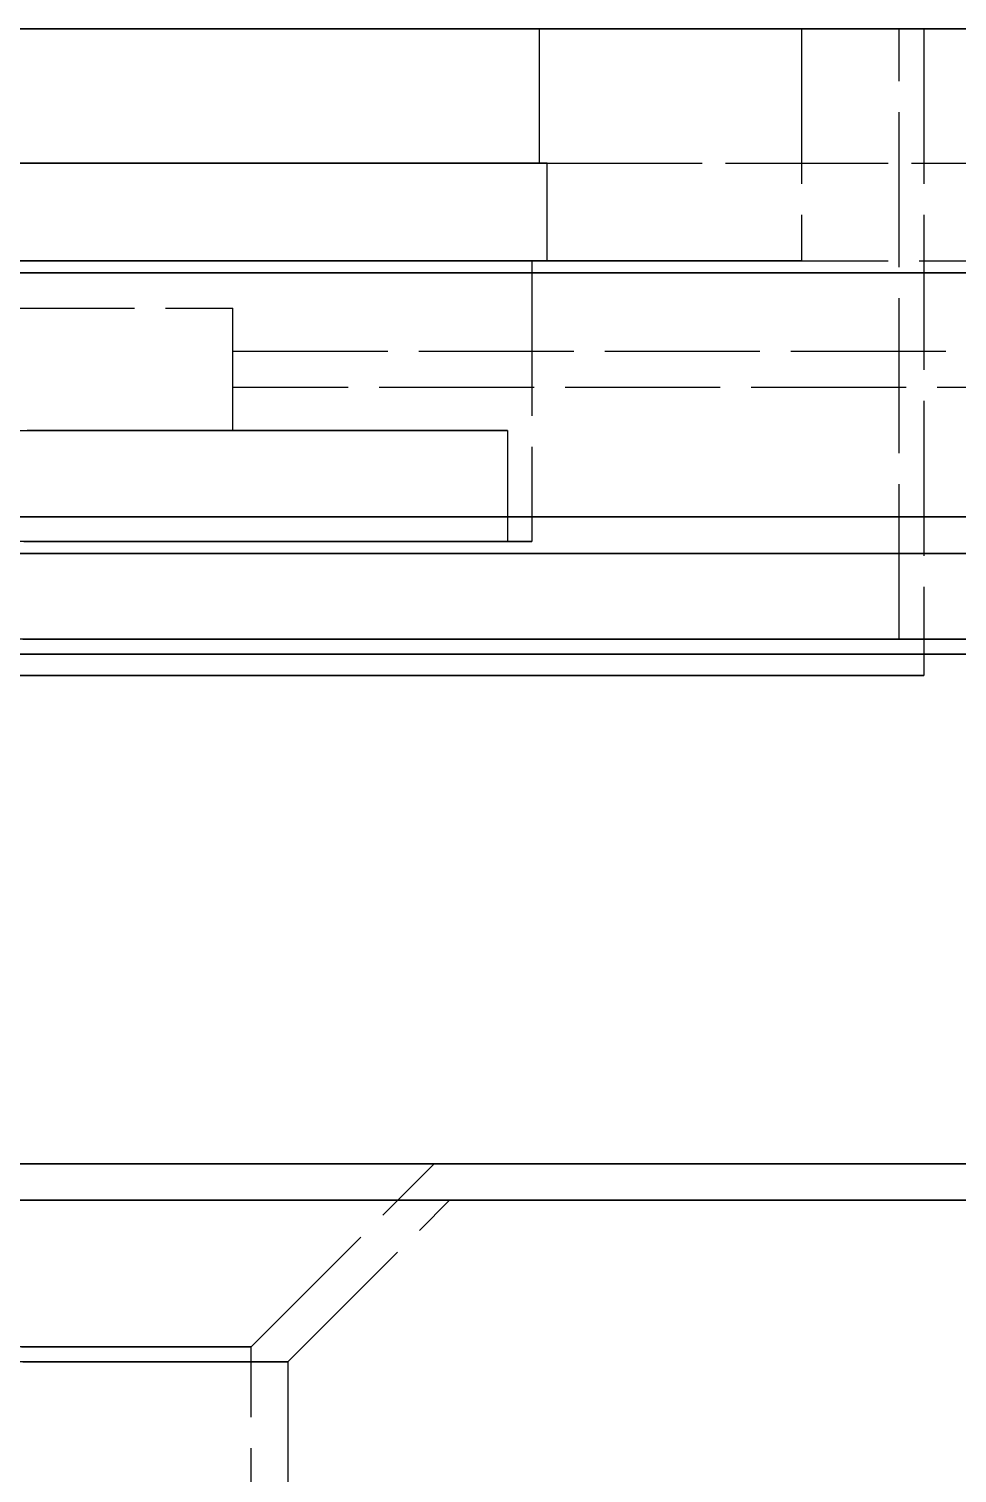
# Model space of a CAD drawing. Header units: millimetres. Extents: x -9 to 243, y -53 to 196.
# Drawn here: x 162.68 to 170.28, y 24.76 to 36.6 of the extents above; entities that cross this region are included whole.
import ezdxf

# ---------------------------------------------------------------- set-up
doc = ezdxf.new("R2010")
doc.units = ezdxf.units.MM
doc.linetypes.add('DASHED', pattern=[1.524, 1.27, -0.254])
doc.layers.add('HIDDEN', color=8, linetype='DASHED')
doc.layers.add('VISIBLE', color=7, linetype='CONTINUOUS')

msp = doc.modelspace()

# ---------------------------------------------------------------- linework, layer by layer
at = {"layer": 'HIDDEN'}
for points in [[(169.81, 36.6), (169.46206, 36.6), (169.11413, 36.6), (168.76619, 36.6), (168.41825, 36.6), (168.07032, 36.6), (167.72238, 36.6), (167.37444, 36.6), (167.02651, 36.6), (166.67857, 36.6), (166.33063, 36.6), (165.9827, 36.6), (165.63476, 36.6), (165.28683, 36.6), (164.93889, 36.6), (164.59095, 36.6), (164.24302, 36.6), (163.89508, 36.6), (163.54714, 36.6), (163.19921, 36.6), (162.85127, 36.6), (162.50333, 36.6)], [(170.51667, 36.6), (169.85, 36.6), (169.18333, 36.6), (168.51667, 36.6), (167.85, 36.6), (167.18333, 36.6), (166.51667, 36.6), (165.85, 36.6), (165.18333, 36.6), (164.51667, 36.6), (163.85, 36.6), (163.18333, 36.6), (162.51667, 36.6)], [(162.55921, 36.6), (162.72048, 36.6), (162.88175, 36.6), (163.04302, 36.6), (163.20429, 36.6), (163.36556, 36.6), (163.52683, 36.6), (163.6881, 36.6), (163.84937, 36.6), (164.01063, 36.6), (164.1719, 36.6), (164.33317, 36.6), (164.49444, 36.6), (164.65571, 36.6), (164.81698, 36.6), (164.97825, 36.6), (165.13952, 36.6), (165.30079, 36.6), (165.46206, 36.6), (165.62333, 36.6), (165.7846, 36.6), (165.94587, 36.6), (166.10714, 36.6), (166.26841, 36.6), (166.42968, 36.6), (166.59095, 36.6), (166.75222, 36.6), (166.91349, 36.6), (167.07476, 36.6), (167.23603, 36.6), (167.3973, 36.6), (167.55857, 36.6), (167.71984, 36.6), (167.88111, 36.6), (168.04238, 36.6), (168.20365, 36.6), (168.36492, 36.6), (168.52619, 36.6), (168.68746, 36.6), (168.84873, 36.6), (169.01, 36.6)], [(169.01, 36.6), (168.68746, 36.6), (168.36492, 36.6), (168.04238, 36.6), (167.71984, 36.6), (167.3973, 36.6), (167.07476, 36.6), (166.75222, 36.6), (166.42968, 36.6), (166.10714, 36.6), (165.7846, 36.6), (165.46206, 36.6), (165.13952, 36.6), (164.81698, 36.6), (164.49444, 36.6), (164.1719, 36.6), (163.84937, 36.6), (163.52683, 36.6), (163.20429, 36.6), (162.88175, 36.6), (162.55921, 36.6)], [(162.57, 36.6), (162.74714, 36.6), (162.92429, 36.6), (163.10143, 36.6), (163.27857, 36.6), (163.45571, 36.6), (163.63286, 36.6), (163.81, 36.6), (163.98714, 36.6), (164.16429, 36.6), (164.34143, 36.6), (164.51857, 36.6), (164.69571, 36.6), (164.87286, 36.6), (165.05, 36.6), (165.22714, 36.6), (165.40429, 36.6), (165.58143, 36.6), (165.75857, 36.6), (165.93571, 36.6), (166.11286, 36.6), (166.29, 36.6), (166.46714, 36.6), (166.64429, 36.6), (166.82143, 36.6), (166.99857, 36.6), (167.17571, 36.6), (167.35286, 36.6), (167.53, 36.6), (167.70714, 36.6), (167.88429, 36.6), (168.06143, 36.6), (168.23857, 36.6), (168.41571, 36.6), (168.59286, 36.6), (168.77, 36.6), (168.94714, 36.6), (169.12429, 36.6), (169.30143, 36.6), (169.47857, 36.6), (169.65571, 36.6), (169.83286, 36.6), (170.01, 36.6)], [(170.01, 36.6), (169.65571, 36.6), (169.30143, 36.6), (168.94714, 36.6), (168.59286, 36.6), (168.23857, 36.6), (167.88429, 36.6), (167.53, 36.6), (167.17571, 36.6), (166.82143, 36.6), (166.46714, 36.6), (166.11286, 36.6), (165.75857, 36.6), (165.40429, 36.6), (165.05, 36.6), (164.69571, 36.6), (164.34143, 36.6), (163.98714, 36.6), (163.63286, 36.6), (163.27857, 36.6), (162.92429, 36.6), (162.57, 36.6)], [(166.86202, 36.6), (166.57691, 36.6), (166.2918, 36.6), (166.00669, 36.6), (165.72158, 36.6), (165.43646, 36.6), (165.15135, 36.6), (164.86624, 36.6), (164.58113, 36.6), (164.29602, 36.6), (164.01091, 36.6), (163.7258, 36.6), (163.44068, 36.6), (163.15557, 36.6), (162.87046, 36.6), (162.58535, 36.6)], [(162.58535, 36.6), (162.87046, 36.6), (163.15557, 36.6), (163.44068, 36.6), (163.7258, 36.6), (164.01091, 36.6), (164.29602, 36.6), (164.58113, 36.6), (164.86624, 36.6), (165.15135, 36.6), (165.43646, 36.6), (165.72158, 36.6), (166.00669, 36.6), (166.2918, 36.6), (166.57691, 36.6), (166.86202, 36.6)], [(162.6773, 36.6), (162.85127, 36.6), (163.02524, 36.6), (163.19921, 36.6), (163.37317, 36.6), (163.54714, 36.6), (163.72111, 36.6), (163.89508, 36.6), (164.06905, 36.6), (164.24302, 36.6), (164.41698, 36.6), (164.59095, 36.6), (164.76492, 36.6), (164.93889, 36.6), (165.11286, 36.6), (165.28683, 36.6), (165.46079, 36.6), (165.63476, 36.6), (165.80873, 36.6), (165.9827, 36.6), (166.15667, 36.6), (166.33063, 36.6), (166.5046, 36.6), (166.67857, 36.6), (166.85254, 36.6), (167.02651, 36.6), (167.20048, 36.6), (167.37444, 36.6), (167.54841, 36.6), (167.72238, 36.6), (167.89635, 36.6), (168.07032, 36.6), (168.24429, 36.6), (168.41825, 36.6), (168.59222, 36.6), (168.76619, 36.6), (168.94016, 36.6), (169.11413, 36.6), (169.2881, 36.6), (169.46206, 36.6), (169.63603, 36.6), (169.81, 36.6)], [(166.86202, 35.5), (166.86202, 36.6)], [(166.86202, 35.5), (166.86202, 36.6)], [(166.86202, 36.6), (170.95, 36.6)], [(166.86202, 36.6), (170.95, 36.6)], [(169.01, 36.6), (169.01, 34.7)], [(169.81, 31.6), (169.81, 36.6)], [(170.01, 36.6), (170.01, 31.3)], [(166.86202, 35.5), (166.57691, 35.5), (166.2918, 35.5), (166.00669, 35.5), (165.72158, 35.5), (165.43646, 35.5), (165.15135, 35.5), (164.86624, 35.5), (164.58113, 35.5), (164.29602, 35.5), (164.01091, 35.5), (163.7258, 35.5), (163.44068, 35.5), (163.15557, 35.5), (162.87046, 35.5), (162.58535, 35.5)], [(162.58535, 35.5), (162.87046, 35.5), (163.15557, 35.5), (163.44068, 35.5), (163.7258, 35.5), (164.01091, 35.5), (164.29602, 35.5), (164.58113, 35.5), (164.86624, 35.5), (165.15135, 35.5), (165.43646, 35.5), (165.72158, 35.5), (166.00669, 35.5), (166.2918, 35.5), (166.57691, 35.5), (166.86202, 35.5)], [(166.92487, 35.5), (166.63702, 35.5), (166.34916, 35.5), (166.06131, 35.5), (165.77345, 35.5), (165.4856, 35.5), (165.19774, 35.5), (164.90989, 35.5), (164.62203, 35.5), (164.33418, 35.5), (164.04632, 35.5), (163.75847, 35.5), (163.47061, 35.5), (163.18276, 35.5), (162.8949, 35.5), (162.60705, 35.5)], [(162.60705, 35.5), (162.8949, 35.5), (163.18276, 35.5), (163.47061, 35.5), (163.75847, 35.5), (164.04632, 35.5), (164.33418, 35.5), (164.62203, 35.5), (164.90989, 35.5), (165.19774, 35.5), (165.4856, 35.5), (165.77345, 35.5), (166.06131, 35.5), (166.34916, 35.5), (166.63702, 35.5), (166.92487, 35.5)], [(166.86202, 35.5), (170.95, 35.5)], [(166.86202, 35.5), (170.95, 35.5)], [(166.92487, 34.7), (166.92487, 35.5)], [(166.92487, 34.7), (166.92487, 35.5)], [(166.92487, 35.5), (171.09, 35.5)], [(166.92487, 35.5), (171.09, 35.5)], [(166.8, 34.7), (166.54762, 34.7), (166.29524, 34.7), (166.04286, 34.7), (165.79048, 34.7), (165.5381, 34.7), (165.28571, 34.7), (165.03333, 34.7), (164.78095, 34.7), (164.52857, 34.7), (164.27619, 34.7), (164.02381, 34.7), (163.77143, 34.7), (163.51905, 34.7), (163.26667, 34.7), (163.01429, 34.7), (162.7619, 34.7), (162.50952, 34.7)], [(162.55921, 34.7), (162.72048, 34.7), (162.88175, 34.7), (163.04302, 34.7), (163.20429, 34.7), (163.36556, 34.7), (163.52683, 34.7), (163.6881, 34.7), (163.84937, 34.7), (164.01063, 34.7), (164.1719, 34.7), (164.33317, 34.7), (164.49444, 34.7), (164.65571, 34.7), (164.81698, 34.7), (164.97825, 34.7), (165.13952, 34.7), (165.30079, 34.7), (165.46206, 34.7), (165.62333, 34.7), (165.7846, 34.7), (165.94587, 34.7), (166.10714, 34.7), (166.26841, 34.7), (166.42968, 34.7), (166.59095, 34.7), (166.75222, 34.7), (166.91349, 34.7), (167.07476, 34.7), (167.23603, 34.7), (167.3973, 34.7), (167.55857, 34.7), (167.71984, 34.7), (167.88111, 34.7), (168.04238, 34.7), (168.20365, 34.7), (168.36492, 34.7), (168.52619, 34.7), (168.68746, 34.7), (168.84873, 34.7), (169.01, 34.7)], [(169.01, 34.7), (168.68746, 34.7), (168.36492, 34.7), (168.04238, 34.7), (167.71984, 34.7), (167.3973, 34.7), (167.07476, 34.7), (166.75222, 34.7), (166.42968, 34.7), (166.10714, 34.7), (165.7846, 34.7), (165.46206, 34.7), (165.13952, 34.7), (164.81698, 34.7), (164.49444, 34.7), (164.1719, 34.7), (163.84937, 34.7), (163.52683, 34.7), (163.20429, 34.7), (162.88175, 34.7), (162.55921, 34.7)], [(166.92487, 34.7), (166.63702, 34.7), (166.34916, 34.7), (166.06131, 34.7), (165.77345, 34.7), (165.4856, 34.7), (165.19774, 34.7), (164.90989, 34.7), (164.62203, 34.7), (164.33418, 34.7), (164.04632, 34.7), (163.75847, 34.7), (163.47061, 34.7), (163.18276, 34.7), (162.8949, 34.7), (162.60705, 34.7)], [(162.60705, 34.7), (162.8949, 34.7), (163.18276, 34.7), (163.47061, 34.7), (163.75847, 34.7), (164.04632, 34.7), (164.33418, 34.7), (164.62203, 34.7), (164.90989, 34.7), (165.19774, 34.7), (165.4856, 34.7), (165.77345, 34.7), (166.06131, 34.7), (166.34916, 34.7), (166.63702, 34.7), (166.92487, 34.7)], [(162.63571, 34.7), (162.7619, 34.7), (162.8881, 34.7), (163.01429, 34.7), (163.14048, 34.7), (163.26667, 34.7), (163.39286, 34.7), (163.51905, 34.7), (163.64524, 34.7), (163.77143, 34.7), (163.89762, 34.7), (164.02381, 34.7), (164.15, 34.7), (164.27619, 34.7), (164.40238, 34.7), (164.52857, 34.7), (164.65476, 34.7), (164.78095, 34.7), (164.90714, 34.7), (165.03333, 34.7), (165.15952, 34.7), (165.28571, 34.7), (165.4119, 34.7), (165.5381, 34.7), (165.66429, 34.7), (165.79048, 34.7), (165.91667, 34.7), (166.04286, 34.7), (166.16905, 34.7), (166.29524, 34.7), (166.42143, 34.7), (166.54762, 34.7), (166.67381, 34.7), (166.8, 34.7)], [(166.8, 34.7), (166.8, 32.4)], [(166.92487, 34.7), (171.09, 34.7)], [(166.92487, 34.7), (171.09, 34.7)], [(170.42619, 34.6), (169.83254, 34.6), (169.23889, 34.6), (168.64524, 34.6), (168.05159, 34.6), (167.45794, 34.6), (166.86429, 34.6), (166.27063, 34.6), (165.67698, 34.6), (165.08333, 34.6), (164.48968, 34.6), (163.89603, 34.6), (163.30238, 34.6), (162.70873, 34.6), (162.11508, 34.6)], [(170.42619, 34.6), (169.83254, 34.6), (169.23889, 34.6), (168.64524, 34.6), (168.05159, 34.6), (167.45794, 34.6), (166.86429, 34.6), (166.27063, 34.6), (165.67698, 34.6), (165.08333, 34.6), (164.48968, 34.6), (163.89603, 34.6), (163.30238, 34.6), (162.70873, 34.6), (162.11508, 34.6)], [(170.77857, 34.6), (170.24841, 34.6), (169.71825, 34.6), (169.1881, 34.6), (168.65794, 34.6), (168.12778, 34.6), (167.59762, 34.6), (167.06746, 34.6), (166.5373, 34.6), (166.00714, 34.6), (165.47698, 34.6), (164.94683, 34.6), (164.41667, 34.6), (163.88651, 34.6), (163.35635, 34.6), (162.82619, 34.6), (162.29603, 34.6)], [(170.77857, 34.6), (170.24841, 34.6), (169.71825, 34.6), (169.1881, 34.6), (168.65794, 34.6), (168.12778, 34.6), (167.59762, 34.6), (167.06746, 34.6), (166.5373, 34.6), (166.00714, 34.6), (165.47698, 34.6), (164.94683, 34.6), (164.41667, 34.6), (163.88651, 34.6), (163.35635, 34.6), (162.82619, 34.6), (162.29603, 34.6)], [(162.4119, 34.6), (162.70873, 34.6), (163.00556, 34.6), (163.30238, 34.6), (163.59921, 34.6), (163.89603, 34.6), (164.19286, 34.6), (164.48968, 34.6), (164.78651, 34.6), (165.08333, 34.6), (165.38016, 34.6), (165.67698, 34.6), (165.97381, 34.6), (166.27063, 34.6), (166.56746, 34.6), (166.86429, 34.6), (167.16111, 34.6), (167.45794, 34.6), (167.75476, 34.6), (168.05159, 34.6), (168.34841, 34.6), (168.64524, 34.6), (168.94206, 34.6), (169.23889, 34.6), (169.53571, 34.6), (169.83254, 34.6), (170.12937, 34.6), (170.42619, 34.6)], [(162.4119, 34.6), (162.70873, 34.6), (163.00556, 34.6), (163.30238, 34.6), (163.59921, 34.6), (163.89603, 34.6), (164.19286, 34.6), (164.48968, 34.6), (164.78651, 34.6), (165.08333, 34.6), (165.38016, 34.6), (165.67698, 34.6), (165.97381, 34.6), (166.27063, 34.6), (166.56746, 34.6), (166.86429, 34.6), (167.16111, 34.6), (167.45794, 34.6), (167.75476, 34.6), (168.05159, 34.6), (168.34841, 34.6), (168.64524, 34.6), (168.94206, 34.6), (169.23889, 34.6), (169.53571, 34.6), (169.83254, 34.6), (170.12937, 34.6), (170.42619, 34.6)], [(162.56111, 34.6), (162.82619, 34.6), (163.09127, 34.6), (163.35635, 34.6), (163.62143, 34.6), (163.88651, 34.6), (164.15159, 34.6), (164.41667, 34.6), (164.68175, 34.6), (164.94683, 34.6), (165.2119, 34.6), (165.47698, 34.6), (165.74206, 34.6), (166.00714, 34.6), (166.27222, 34.6), (166.5373, 34.6), (166.80238, 34.6), (167.06746, 34.6), (167.33254, 34.6), (167.59762, 34.6), (167.8627, 34.6), (168.12778, 34.6), (168.39286, 34.6), (168.65794, 34.6), (168.92302, 34.6), (169.1881, 34.6), (169.45317, 34.6), (169.71825, 34.6), (169.98333, 34.6), (170.24841, 34.6), (170.51349, 34.6)], [(162.56111, 34.6), (162.82619, 34.6), (163.09127, 34.6), (163.35635, 34.6), (163.62143, 34.6), (163.88651, 34.6), (164.15159, 34.6), (164.41667, 34.6), (164.68175, 34.6), (164.94683, 34.6), (165.2119, 34.6), (165.47698, 34.6), (165.74206, 34.6), (166.00714, 34.6), (166.27222, 34.6), (166.5373, 34.6), (166.80238, 34.6), (167.06746, 34.6), (167.33254, 34.6), (167.59762, 34.6), (167.8627, 34.6), (168.12778, 34.6), (168.39286, 34.6), (168.65794, 34.6), (168.92302, 34.6), (169.1881, 34.6), (169.45317, 34.6), (169.71825, 34.6), (169.98333, 34.6), (170.24841, 34.6), (170.51349, 34.6)], [(160.75, 34.31), (164.35, 34.31)], [(160.75, 34.31), (164.35, 34.31)], [(164.35, 33.31), (164.35, 34.31)], [(164.35, 33.31), (164.35, 34.31)], [(164.35, 33.96), (171.09, 33.96)], [(164.35, 33.66), (164.35, 33.96)], [(164.35, 33.96), (171.09, 33.96)], [(164.35, 33.66), (164.35, 33.96)], [(171.39, 33.66), (164.35, 33.66)], [(171.39, 33.66), (164.35, 33.66)], [(160.75, 33.31), (164.35, 33.31)], [(160.75, 33.31), (164.35, 33.31)], [(162.66349, 33.31), (162.78651, 33.31), (162.90952, 33.31), (163.03254, 33.31), (163.15556, 33.31), (163.27857, 33.31), (163.40159, 33.31), (163.5246, 33.31), (163.64762, 33.31), (163.77063, 33.31), (163.89365, 33.31), (164.01667, 33.31), (164.13968, 33.31), (164.2627, 33.31), (164.38571, 33.31), (164.50873, 33.31), (164.63175, 33.31), (164.75476, 33.31), (164.87778, 33.31), (165.00079, 33.31), (165.12381, 33.31), (165.24683, 33.31), (165.36984, 33.31), (165.49286, 33.31), (165.61587, 33.31), (165.73889, 33.31), (165.8619, 33.31), (165.98492, 33.31), (166.10794, 33.31), (166.23095, 33.31), (166.35397, 33.31), (166.47698, 33.31), (166.6, 33.31)], [(166.6, 33.31), (166.35397, 33.31), (166.10794, 33.31), (165.8619, 33.31), (165.61587, 33.31), (165.36984, 33.31), (165.12381, 33.31), (164.87778, 33.31), (164.63175, 33.31), (164.38571, 33.31), (164.13968, 33.31), (163.89365, 33.31), (163.64762, 33.31), (163.40159, 33.31), (163.15556, 33.31), (162.90952, 33.31), (162.66349, 33.31)], [(166.6, 33.31), (166.6, 32.4)], [(170.42619, 32.6), (169.83254, 32.6), (169.23889, 32.6), (168.64524, 32.6), (168.05159, 32.6), (167.45794, 32.6), (166.86429, 32.6), (166.27063, 32.6), (165.67698, 32.6), (165.08333, 32.6), (164.48968, 32.6), (163.89603, 32.6), (163.30238, 32.6), (162.70873, 32.6), (162.11508, 32.6)], [(170.42619, 32.6), (169.83254, 32.6), (169.23889, 32.6), (168.64524, 32.6), (168.05159, 32.6), (167.45794, 32.6), (166.86429, 32.6), (166.27063, 32.6), (165.67698, 32.6), (165.08333, 32.6), (164.48968, 32.6), (163.89603, 32.6), (163.30238, 32.6), (162.70873, 32.6), (162.11508, 32.6)], [(170.77857, 32.6), (170.24841, 32.6), (169.71825, 32.6), (169.1881, 32.6), (168.65794, 32.6), (168.12778, 32.6), (167.59762, 32.6), (167.06746, 32.6), (166.5373, 32.6), (166.00714, 32.6), (165.47698, 32.6), (164.94683, 32.6), (164.41667, 32.6), (163.88651, 32.6), (163.35635, 32.6), (162.82619, 32.6), (162.29603, 32.6)], [(170.77857, 32.6), (170.24841, 32.6), (169.71825, 32.6), (169.1881, 32.6), (168.65794, 32.6), (168.12778, 32.6), (167.59762, 32.6), (167.06746, 32.6), (166.5373, 32.6), (166.00714, 32.6), (165.47698, 32.6), (164.94683, 32.6), (164.41667, 32.6), (163.88651, 32.6), (163.35635, 32.6), (162.82619, 32.6), (162.29603, 32.6)], [(162.4119, 32.6), (162.70873, 32.6), (163.00556, 32.6), (163.30238, 32.6), (163.59921, 32.6), (163.89603, 32.6), (164.19286, 32.6), (164.48968, 32.6), (164.78651, 32.6), (165.08333, 32.6), (165.38016, 32.6), (165.67698, 32.6), (165.97381, 32.6), (166.27063, 32.6), (166.56746, 32.6), (166.86429, 32.6), (167.16111, 32.6), (167.45794, 32.6), (167.75476, 32.6), (168.05159, 32.6), (168.34841, 32.6), (168.64524, 32.6), (168.94206, 32.6), (169.23889, 32.6), (169.53571, 32.6), (169.83254, 32.6), (170.12937, 32.6), (170.42619, 32.6)], [(162.4119, 32.6), (162.70873, 32.6), (163.00556, 32.6), (163.30238, 32.6), (163.59921, 32.6), (163.89603, 32.6), (164.19286, 32.6), (164.48968, 32.6), (164.78651, 32.6), (165.08333, 32.6), (165.38016, 32.6), (165.67698, 32.6), (165.97381, 32.6), (166.27063, 32.6), (166.56746, 32.6), (166.86429, 32.6), (167.16111, 32.6), (167.45794, 32.6), (167.75476, 32.6), (168.05159, 32.6), (168.34841, 32.6), (168.64524, 32.6), (168.94206, 32.6), (169.23889, 32.6), (169.53571, 32.6), (169.83254, 32.6), (170.12937, 32.6), (170.42619, 32.6)], [(170.51667, 32.6), (170.04048, 32.6), (169.56429, 32.6), (169.0881, 32.6), (168.6119, 32.6), (168.13571, 32.6), (167.65952, 32.6), (167.18333, 32.6), (166.70714, 32.6), (166.23095, 32.6), (165.75476, 32.6), (165.27857, 32.6), (164.80238, 32.6), (164.32619, 32.6), (163.85, 32.6), (163.37381, 32.6), (162.89762, 32.6), (162.42143, 32.6)], [(170.51667, 32.6), (169.85, 32.6), (169.18333, 32.6), (168.51667, 32.6), (167.85, 32.6), (167.18333, 32.6), (166.51667, 32.6), (165.85, 32.6), (165.18333, 32.6), (164.51667, 32.6), (163.85, 32.6), (163.18333, 32.6), (162.51667, 32.6)], [(162.56111, 32.6), (162.82619, 32.6), (163.09127, 32.6), (163.35635, 32.6), (163.62143, 32.6), (163.88651, 32.6), (164.15159, 32.6), (164.41667, 32.6), (164.68175, 32.6), (164.94683, 32.6), (165.2119, 32.6), (165.47698, 32.6), (165.74206, 32.6), (166.00714, 32.6), (166.27222, 32.6), (166.5373, 32.6), (166.80238, 32.6), (167.06746, 32.6), (167.33254, 32.6), (167.59762, 32.6), (167.8627, 32.6), (168.12778, 32.6), (168.39286, 32.6), (168.65794, 32.6), (168.92302, 32.6), (169.1881, 32.6), (169.45317, 32.6), (169.71825, 32.6), (169.98333, 32.6), (170.24841, 32.6), (170.51349, 32.6)], [(162.56111, 32.6), (162.82619, 32.6), (163.09127, 32.6), (163.35635, 32.6), (163.62143, 32.6), (163.88651, 32.6), (164.15159, 32.6), (164.41667, 32.6), (164.68175, 32.6), (164.94683, 32.6), (165.2119, 32.6), (165.47698, 32.6), (165.74206, 32.6), (166.00714, 32.6), (166.27222, 32.6), (166.5373, 32.6), (166.80238, 32.6), (167.06746, 32.6), (167.33254, 32.6), (167.59762, 32.6), (167.8627, 32.6), (168.12778, 32.6), (168.39286, 32.6), (168.65794, 32.6), (168.92302, 32.6), (169.1881, 32.6), (169.45317, 32.6), (169.71825, 32.6), (169.98333, 32.6), (170.24841, 32.6), (170.51349, 32.6)], [(162.65952, 32.6), (162.89762, 32.6), (163.13571, 32.6), (163.37381, 32.6), (163.6119, 32.6), (163.85, 32.6), (164.0881, 32.6), (164.32619, 32.6), (164.56429, 32.6), (164.80238, 32.6), (165.04048, 32.6), (165.27857, 32.6), (165.51667, 32.6), (165.75476, 32.6), (165.99286, 32.6), (166.23095, 32.6), (166.46905, 32.6), (166.70714, 32.6), (166.94524, 32.6), (167.18333, 32.6), (167.42143, 32.6), (167.65952, 32.6), (167.89762, 32.6), (168.13571, 32.6), (168.37381, 32.6), (168.6119, 32.6), (168.85, 32.6), (169.0881, 32.6), (169.32619, 32.6), (169.56429, 32.6), (169.80238, 32.6), (170.04048, 32.6), (170.27857, 32.6), (170.51667, 32.6)], [(166.8, 32.4), (166.54762, 32.4), (166.29524, 32.4), (166.04286, 32.4), (165.79048, 32.4), (165.5381, 32.4), (165.28571, 32.4), (165.03333, 32.4), (164.78095, 32.4), (164.52857, 32.4), (164.27619, 32.4), (164.02381, 32.4), (163.77143, 32.4), (163.51905, 32.4), (163.26667, 32.4), (163.01429, 32.4), (162.7619, 32.4), (162.50952, 32.4)], [(162.63571, 32.4), (162.7619, 32.4), (162.8881, 32.4), (163.01429, 32.4), (163.14048, 32.4), (163.26667, 32.4), (163.39286, 32.4), (163.51905, 32.4), (163.64524, 32.4), (163.77143, 32.4), (163.89762, 32.4), (164.02381, 32.4), (164.15, 32.4), (164.27619, 32.4), (164.40238, 32.4), (164.52857, 32.4), (164.65476, 32.4), (164.78095, 32.4), (164.90714, 32.4), (165.03333, 32.4), (165.15952, 32.4), (165.28571, 32.4), (165.4119, 32.4), (165.5381, 32.4), (165.66429, 32.4), (165.79048, 32.4), (165.91667, 32.4), (166.04286, 32.4), (166.16905, 32.4), (166.29524, 32.4), (166.42143, 32.4), (166.54762, 32.4), (166.67381, 32.4), (166.8, 32.4)], [(162.66349, 32.4), (162.78651, 32.4), (162.90952, 32.4), (163.03254, 32.4), (163.15556, 32.4), (163.27857, 32.4), (163.40159, 32.4), (163.5246, 32.4), (163.64762, 32.4), (163.77063, 32.4), (163.89365, 32.4), (164.01667, 32.4), (164.13968, 32.4), (164.2627, 32.4), (164.38571, 32.4), (164.50873, 32.4), (164.63175, 32.4), (164.75476, 32.4), (164.87778, 32.4), (165.00079, 32.4), (165.12381, 32.4), (165.24683, 32.4), (165.36984, 32.4), (165.49286, 32.4), (165.61587, 32.4), (165.73889, 32.4), (165.8619, 32.4), (165.98492, 32.4), (166.10794, 32.4), (166.23095, 32.4), (166.35397, 32.4), (166.47698, 32.4), (166.6, 32.4)], [(166.6, 32.4), (166.35397, 32.4), (166.10794, 32.4), (165.8619, 32.4), (165.61587, 32.4), (165.36984, 32.4), (165.12381, 32.4), (164.87778, 32.4), (164.63175, 32.4), (164.38571, 32.4), (164.13968, 32.4), (163.89365, 32.4), (163.64762, 32.4), (163.40159, 32.4), (163.15556, 32.4), (162.90952, 32.4), (162.66349, 32.4)], [(162.45102, 32.3), (162.69108, 32.3), (162.93115, 32.3), (163.17122, 32.3), (163.41129, 32.3), (163.65135, 32.3), (163.89142, 32.3), (164.13149, 32.3), (164.37156, 32.3), (164.61162, 32.3), (164.85169, 32.3), (165.09176, 32.3), (165.33183, 32.3), (165.5719, 32.3), (165.81196, 32.3), (166.05203, 32.3), (166.2921, 32.3), (166.53217, 32.3), (166.77223, 32.3), (167.0123, 32.3), (167.25237, 32.3), (167.49244, 32.3), (167.7325, 32.3), (167.97257, 32.3), (168.21264, 32.3), (168.45271, 32.3), (168.69278, 32.3), (168.93284, 32.3), (169.17291, 32.3), (169.41298, 32.3), (169.65305, 32.3), (169.89311, 32.3), (170.13318, 32.3), (170.37325, 32.3)], [(170.61332, 32.3), (170.13318, 32.3), (169.65305, 32.3), (169.17291, 32.3), (168.69278, 32.3), (168.21264, 32.3), (167.7325, 32.3), (167.25237, 32.3), (166.77223, 32.3), (166.2921, 32.3), (165.81196, 32.3), (165.33183, 32.3), (164.85169, 32.3), (164.37156, 32.3), (163.89142, 32.3), (163.41129, 32.3), (162.93115, 32.3), (162.45102, 32.3)], [(170.51667, 32.3), (169.85, 32.3), (169.18333, 32.3), (168.51667, 32.3), (167.85, 32.3), (167.18333, 32.3), (166.51667, 32.3), (165.85, 32.3), (165.18333, 32.3), (164.51667, 32.3), (163.85, 32.3), (163.18333, 32.3), (162.51667, 32.3)], [(169.81, 31.6), (169.46206, 31.6), (169.11413, 31.6), (168.76619, 31.6), (168.41825, 31.6), (168.07032, 31.6), (167.72238, 31.6), (167.37444, 31.6), (167.02651, 31.6), (166.67857, 31.6), (166.33063, 31.6), (165.9827, 31.6), (165.63476, 31.6), (165.28683, 31.6), (164.93889, 31.6), (164.59095, 31.6), (164.24302, 31.6), (163.89508, 31.6), (163.54714, 31.6), (163.19921, 31.6), (162.85127, 31.6), (162.50333, 31.6)], [(162.62778, 31.6), (162.85, 31.6), (163.07222, 31.6), (163.29444, 31.6), (163.51667, 31.6), (163.73889, 31.6), (163.96111, 31.6), (164.18333, 31.6), (164.40556, 31.6), (164.62778, 31.6), (164.85, 31.6), (165.07222, 31.6), (165.29444, 31.6), (165.51667, 31.6), (165.73889, 31.6), (165.96111, 31.6), (166.18333, 31.6), (166.40556, 31.6), (166.62778, 31.6), (166.85, 31.6), (167.07222, 31.6), (167.29444, 31.6), (167.51667, 31.6), (167.73889, 31.6), (167.96111, 31.6), (168.18333, 31.6), (168.40556, 31.6), (168.62778, 31.6), (168.85, 31.6), (169.07222, 31.6), (169.29444, 31.6), (169.51667, 31.6), (169.73889, 31.6), (169.96111, 31.6), (170.18333, 31.6), (170.40556, 31.6)], [(170.62778, 31.6), (170.18333, 31.6), (169.73889, 31.6), (169.29444, 31.6), (168.85, 31.6), (168.40556, 31.6), (167.96111, 31.6), (167.51667, 31.6), (167.07222, 31.6), (166.62778, 31.6), (166.18333, 31.6), (165.73889, 31.6), (165.29444, 31.6), (164.85, 31.6), (164.40556, 31.6), (163.96111, 31.6), (163.51667, 31.6), (163.07222, 31.6), (162.62778, 31.6)], [(162.6773, 31.6), (162.85127, 31.6), (163.02524, 31.6), (163.19921, 31.6), (163.37317, 31.6), (163.54714, 31.6), (163.72111, 31.6), (163.89508, 31.6), (164.06905, 31.6), (164.24302, 31.6), (164.41698, 31.6), (164.59095, 31.6), (164.76492, 31.6), (164.93889, 31.6), (165.11286, 31.6), (165.28683, 31.6), (165.46079, 31.6), (165.63476, 31.6), (165.80873, 31.6), (165.9827, 31.6), (166.15667, 31.6), (166.33063, 31.6), (166.5046, 31.6), (166.67857, 31.6), (166.85254, 31.6), (167.02651, 31.6), (167.20048, 31.6), (167.37444, 31.6), (167.54841, 31.6), (167.72238, 31.6), (167.89635, 31.6), (168.07032, 31.6), (168.24429, 31.6), (168.41825, 31.6), (168.59222, 31.6), (168.76619, 31.6), (168.94016, 31.6), (169.11413, 31.6), (169.2881, 31.6), (169.46206, 31.6), (169.63603, 31.6), (169.81, 31.6)], [(170.42619, 31.47574), (169.97222, 31.47574), (169.51825, 31.47574), (169.06429, 31.47574), (168.61032, 31.47574), (168.15635, 31.47574), (167.70238, 31.47574), (167.24841, 31.47574), (166.79444, 31.47574), (166.34048, 31.47574), (165.88651, 31.47574), (165.43254, 31.47574), (164.97857, 31.47574), (164.5246, 31.47574), (164.07063, 31.47574), (163.61667, 31.47574), (163.1627, 31.47574), (162.70873, 31.47574), (162.25476, 31.47574)], [(162.48175, 31.47574), (162.70873, 31.47574), (162.93571, 31.47574), (163.1627, 31.47574), (163.38968, 31.47574), (163.61667, 31.47574), (163.84365, 31.47574), (164.07063, 31.47574), (164.29762, 31.47574), (164.5246, 31.47574), (164.75159, 31.47574), (164.97857, 31.47574), (165.20556, 31.47574), (165.43254, 31.47574), (165.65952, 31.47574), (165.88651, 31.47574), (166.11349, 31.47574), (166.34048, 31.47574), (166.56746, 31.47574), (166.79444, 31.47574), (167.02143, 31.47574), (167.24841, 31.47574), (167.4754, 31.47574), (167.70238, 31.47574), (167.92937, 31.47574), (168.15635, 31.47574), (168.38333, 31.47574), (168.61032, 31.47574), (168.8373, 31.47574), (169.06429, 31.47574), (169.29127, 31.47574), (169.51825, 31.47574), (169.74524, 31.47574), (169.97222, 31.47574), (170.19921, 31.47574), (170.42619, 31.47574)], [(162.57, 31.3), (162.74714, 31.3), (162.92429, 31.3), (163.10143, 31.3), (163.27857, 31.3), (163.45571, 31.3), (163.63286, 31.3), (163.81, 31.3), (163.98714, 31.3), (164.16429, 31.3), (164.34143, 31.3), (164.51857, 31.3), (164.69571, 31.3), (164.87286, 31.3), (165.05, 31.3), (165.22714, 31.3), (165.40429, 31.3), (165.58143, 31.3), (165.75857, 31.3), (165.93571, 31.3), (166.11286, 31.3), (166.29, 31.3), (166.46714, 31.3), (166.64429, 31.3), (166.82143, 31.3), (166.99857, 31.3), (167.17571, 31.3), (167.35286, 31.3), (167.53, 31.3), (167.70714, 31.3), (167.88429, 31.3), (168.06143, 31.3), (168.23857, 31.3), (168.41571, 31.3), (168.59286, 31.3), (168.77, 31.3), (168.94714, 31.3), (169.12429, 31.3), (169.30143, 31.3), (169.47857, 31.3), (169.65571, 31.3), (169.83286, 31.3), (170.01, 31.3)], [(170.01, 31.3), (169.65571, 31.3), (169.30143, 31.3), (168.94714, 31.3), (168.59286, 31.3), (168.23857, 31.3), (167.88429, 31.3), (167.53, 31.3), (167.17571, 31.3), (166.82143, 31.3), (166.46714, 31.3), (166.11286, 31.3), (165.75857, 31.3), (165.40429, 31.3), (165.05, 31.3), (164.69571, 31.3), (164.34143, 31.3), (163.98714, 31.3), (163.63286, 31.3), (163.27857, 31.3), (162.92429, 31.3), (162.57, 31.3)], [(162.59524, 27.3), (162.70873, 27.3), (162.82222, 27.3), (162.93571, 27.3), (163.04921, 27.3), (163.1627, 27.3), (163.27619, 27.3), (163.38968, 27.3), (163.50317, 27.3), (163.61667, 27.3), (163.73016, 27.3), (163.84365, 27.3), (163.95714, 27.3), (164.07063, 27.3), (164.18413, 27.3), (164.29762, 27.3), (164.41111, 27.3), (164.5246, 27.3), (164.6381, 27.3), (164.75159, 27.3), (164.86508, 27.3), (164.97857, 27.3), (165.09206, 27.3), (165.20556, 27.3), (165.31905, 27.3), (165.43254, 27.3), (165.54603, 27.3), (165.65952, 27.3), (165.77302, 27.3), (165.88651, 27.3), (166, 27.3)], [(166, 27.3), (165.77302, 27.3), (165.54603, 27.3), (165.31905, 27.3), (165.09206, 27.3), (164.86508, 27.3), (164.6381, 27.3), (164.41111, 27.3), (164.18413, 27.3), (163.95714, 27.3), (163.73016, 27.3), (163.50317, 27.3), (163.27619, 27.3), (163.04921, 27.3), (162.82222, 27.3), (162.59524, 27.3)], [(162.62778, 27.3), (162.85, 27.3), (163.07222, 27.3), (163.29444, 27.3), (163.51667, 27.3), (163.73889, 27.3), (163.96111, 27.3), (164.18333, 27.3), (164.40556, 27.3), (164.62778, 27.3), (164.85, 27.3), (165.07222, 27.3), (165.29444, 27.3), (165.51667, 27.3), (165.73889, 27.3), (165.96111, 27.3), (166.18333, 27.3), (166.40556, 27.3), (166.62778, 27.3), (166.85, 27.3), (167.07222, 27.3), (167.29444, 27.3), (167.51667, 27.3), (167.73889, 27.3), (167.96111, 27.3), (168.18333, 27.3), (168.40556, 27.3), (168.62778, 27.3), (168.85, 27.3), (169.07222, 27.3), (169.29444, 27.3), (169.51667, 27.3), (169.73889, 27.3), (169.96111, 27.3), (170.18333, 27.3), (170.40556, 27.3)], [(170.62778, 27.3), (170.18333, 27.3), (169.73889, 27.3), (169.29444, 27.3), (168.85, 27.3), (168.40556, 27.3), (167.96111, 27.3), (167.51667, 27.3), (167.07222, 27.3), (166.62778, 27.3), (166.18333, 27.3), (165.73889, 27.3), (165.29444, 27.3), (164.85, 27.3), (164.40556, 27.3), (163.96111, 27.3), (163.51667, 27.3), (163.07222, 27.3), (162.62778, 27.3)], [(164.5, 25.8), (166, 27.3)], [(170.42619, 27), (169.97222, 27), (169.51825, 27), (169.06429, 27), (168.61032, 27), (168.15635, 27), (167.70238, 27), (167.24841, 27), (166.79444, 27), (166.34048, 27), (165.88651, 27), (165.43254, 27), (164.97857, 27), (164.5246, 27), (164.07063, 27), (163.61667, 27), (163.1627, 27), (162.70873, 27), (162.25476, 27)], [(162.48175, 27), (162.70873, 27), (162.93571, 27), (163.1627, 27), (163.38968, 27), (163.61667, 27), (163.84365, 27), (164.07063, 27), (164.29762, 27), (164.5246, 27), (164.75159, 27), (164.97857, 27), (165.20556, 27), (165.43254, 27), (165.65952, 27), (165.88651, 27), (166.11349, 27), (166.34048, 27), (166.56746, 27), (166.79444, 27), (167.02143, 27), (167.24841, 27), (167.4754, 27), (167.70238, 27), (167.92937, 27), (168.15635, 27), (168.38333, 27), (168.61032, 27), (168.8373, 27), (169.06429, 27), (169.29127, 27), (169.51825, 27), (169.74524, 27), (169.97222, 27), (170.19921, 27), (170.42619, 27)], [(162.66033, 27), (162.77579, 27), (162.89126, 27), (163.00672, 27), (163.12219, 27), (163.23765, 27), (163.35312, 27), (163.46858, 27), (163.58404, 27), (163.69951, 27), (163.81497, 27), (163.93044, 27), (164.0459, 27), (164.16137, 27), (164.27683, 27), (164.3923, 27), (164.50776, 27), (164.62323, 27), (164.73869, 27), (164.85415, 27), (164.96962, 27), (165.08508, 27), (165.20055, 27), (165.31601, 27), (165.43148, 27), (165.54694, 27), (165.66241, 27), (165.77787, 27), (165.89334, 27), (166.0088, 27), (166.12426, 27)], [(166.12426, 27), (165.89334, 27), (165.66241, 27), (165.43148, 27), (165.20055, 27), (164.96962, 27), (164.73869, 27), (164.50776, 27), (164.27683, 27), (164.0459, 27), (163.81497, 27), (163.58404, 27), (163.35312, 27), (163.12219, 27), (162.89126, 27), (162.66033, 27)], [(164.8, 25.67574), (166.12426, 27)], [(164.5, 25.8), (164.32063, 25.8), (164.14127, 25.8), (163.9619, 25.8), (163.78254, 25.8), (163.60317, 25.8), (163.42381, 25.8), (163.24444, 25.8), (163.06508, 25.8), (162.88571, 25.8), (162.70635, 25.8), (162.52698, 25.8)], [(162.61667, 25.8), (162.70635, 25.8), (162.79603, 25.8), (162.88571, 25.8), (162.9754, 25.8), (163.06508, 25.8), (163.15476, 25.8), (163.24444, 25.8), (163.33413, 25.8), (163.42381, 25.8), (163.51349, 25.8), (163.60317, 25.8), (163.69286, 25.8), (163.78254, 25.8), (163.87222, 25.8), (163.9619, 25.8), (164.05159, 25.8), (164.14127, 25.8), (164.23095, 25.8), (164.32063, 25.8), (164.41032, 25.8), (164.5, 25.8)], [(164.5, 23.7), (164.5, 25.8)], [(164.8, 25.67574), (164.61111, 25.67574), (164.42222, 25.67574), (164.23333, 25.67574), (164.04444, 25.67574), (163.85556, 25.67574), (163.66667, 25.67574), (163.47778, 25.67574), (163.28889, 25.67574), (163.1, 25.67574), (162.91111, 25.67574), (162.72222, 25.67574), (162.53333, 25.67574)], [(162.62778, 25.67574), (162.72222, 25.67574), (162.81667, 25.67574), (162.91111, 25.67574), (163.00556, 25.67574), (163.1, 25.67574), (163.19444, 25.67574), (163.28889, 25.67574), (163.38333, 25.67574), (163.47778, 25.67574), (163.57222, 25.67574), (163.66667, 25.67574), (163.76111, 25.67574), (163.85556, 25.67574), (163.95, 25.67574), (164.04444, 25.67574), (164.13889, 25.67574), (164.23333, 25.67574), (164.32778, 25.67574), (164.42222, 25.67574), (164.51667, 25.67574), (164.61111, 25.67574), (164.70556, 25.67574), (164.8, 25.67574)], [(164.8, 25.67574), (164.8, 23.4)]]:
    msp.add_lwpolyline(points, dxfattribs=at)
at = {"layer": 'VISIBLE'}
for points in [[(162.51667, 36.6), (162.85, 36.6), (163.18333, 36.6), (163.51667, 36.6), (163.85, 36.6), (164.18333, 36.6), (164.51667, 36.6), (164.85, 36.6), (165.18333, 36.6), (165.51667, 36.6), (165.85, 36.6), (166.18333, 36.6), (166.51667, 36.6), (166.85, 36.6), (167.18333, 36.6), (167.51667, 36.6), (167.85, 36.6), (168.18333, 36.6), (168.51667, 36.6), (168.85, 36.6), (169.18333, 36.6), (169.51667, 36.6), (169.85, 36.6), (170.18333, 36.6), (170.51667, 36.6)], [(162.51667, 32.6), (162.85, 32.6), (163.18333, 32.6), (163.51667, 32.6), (163.85, 32.6), (164.18333, 32.6), (164.51667, 32.6), (164.85, 32.6), (165.18333, 32.6), (165.51667, 32.6), (165.85, 32.6), (166.18333, 32.6), (166.51667, 32.6), (166.85, 32.6), (167.18333, 32.6), (167.51667, 32.6), (167.85, 32.6), (168.18333, 32.6), (168.51667, 32.6), (168.85, 32.6), (169.18333, 32.6), (169.51667, 32.6), (169.85, 32.6), (170.18333, 32.6), (170.51667, 32.6)], [(162.51667, 32.3), (162.85, 32.3), (163.18333, 32.3), (163.51667, 32.3), (163.85, 32.3), (164.18333, 32.3), (164.51667, 32.3), (164.85, 32.3), (165.18333, 32.3), (165.51667, 32.3), (165.85, 32.3), (166.18333, 32.3), (166.51667, 32.3), (166.85, 32.3), (167.18333, 32.3), (167.51667, 32.3), (167.85, 32.3), (168.18333, 32.3), (168.51667, 32.3), (168.85, 32.3), (169.18333, 32.3), (169.51667, 32.3), (169.85, 32.3), (170.18333, 32.3), (170.51667, 32.3)]]:
    msp.add_lwpolyline(points, dxfattribs=at)

doc.saveas('drawing.dxf')
